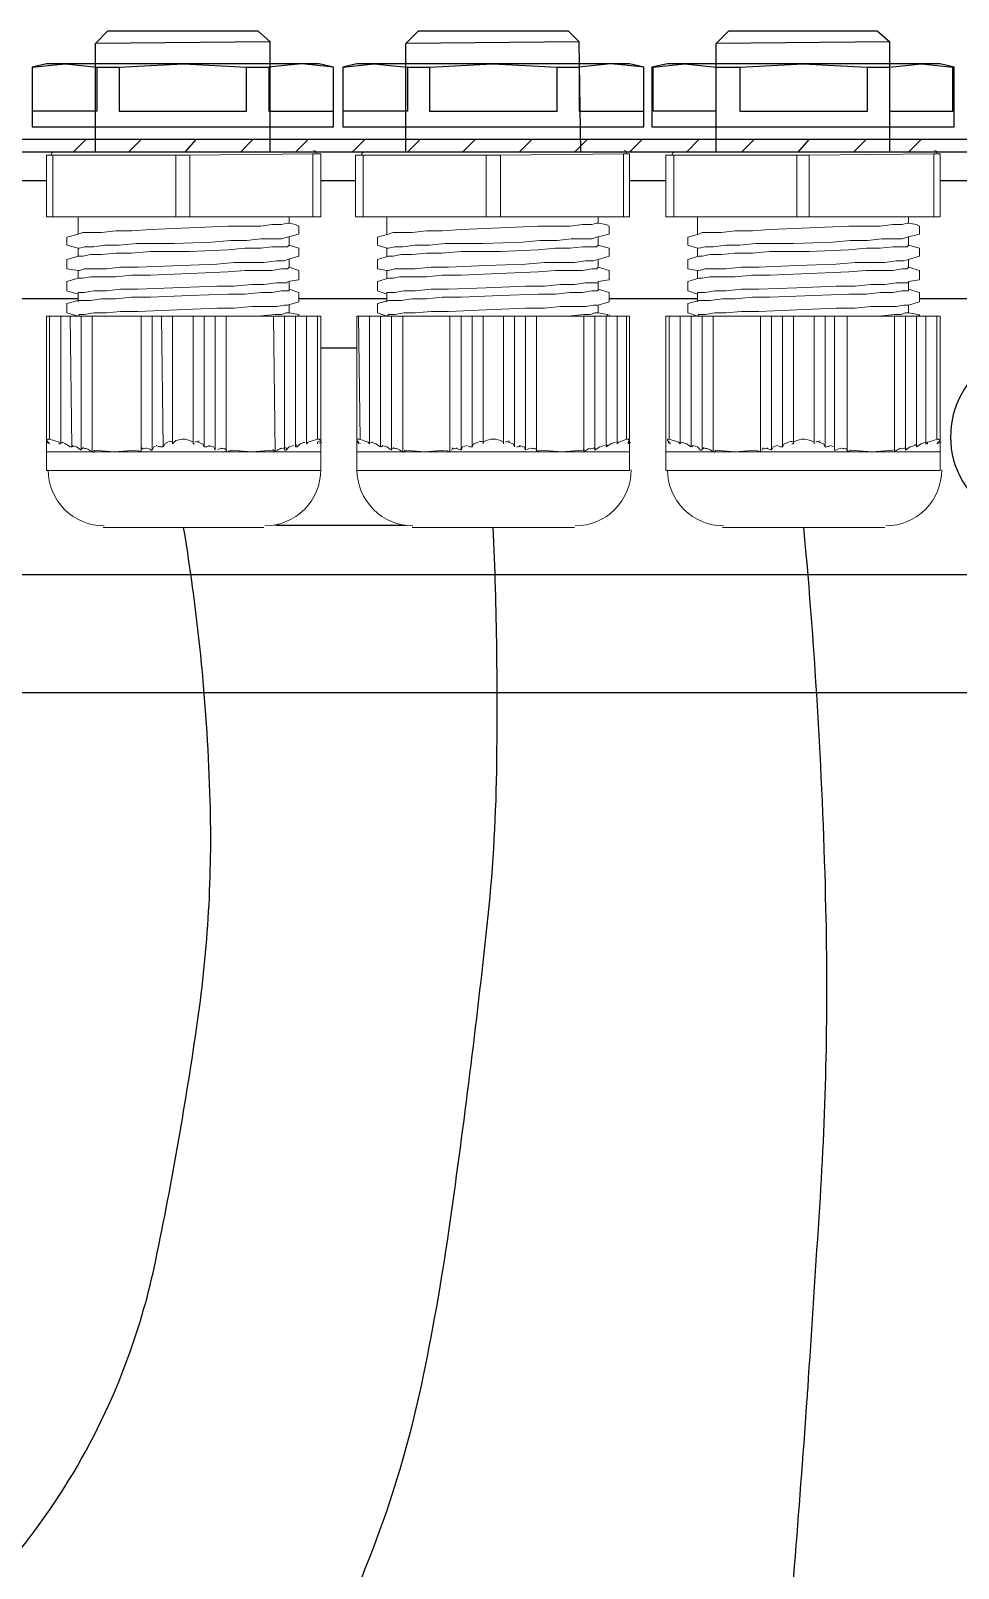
# Model space of a CAD drawing. Header units: feet. Extents: x -4 to 2246, y -9 to 1440.
# Drawn here: x 2197.099 to 2197.484, y 1385.466 to 1386.104 of the extents above; entities that cross this region are included whole.
import ezdxf

# ---------------------------------------------------------------- set-up
doc = ezdxf.new("R2010")
doc.units = ezdxf.units.FT
doc.header["$MEASUREMENT"] = 0
for name, color, linetype in [('E-CABL-24V', 1, '24V'), ('E-EQPM-CAB', 5, 'Continuous'), ('E-EQPM-HRDW', 230, 'Continuous')]:
    doc.layers.add(name, color=color, linetype=linetype)
doc.styles.get("Standard").update_dxf_attribs({"font": 'arial.ttf'})
doc.linetypes.add('24V', pattern='A,1,-0.2,["24V",Standard,S=0.1,R=0,X=-0.125,Y=-0.05],-0.2', length=1.4)

msp = doc.modelspace()

# ---------------------------------------------------------------- linework, layer by layer
at = {"layer": 'E-CABL-24V'}
for points in [[(2195.950581, 1383.985669, -0.0084246), (2195.9529, 1384.155801, -0.012905), (2195.959149, 1384.266712, -0.005131), (2195.977833, 1384.468428, -0.0087941), (2195.992007, 1384.585779, -0.08042), (2196.05863, 1384.802462, -0.0910207), (2196.178511, 1384.963366, -0.0379907), (2196.318776, 1385.075174, -0.0449793), (2196.451288, 1385.1488, -0.0056803), (2196.618129, 1385.220499, 0.0060256), (2196.775365, 1385.288199, 0.0039967), (2196.889612, 1385.340128, 0.0048834), (2196.982347, 1385.384283, 0.09224), (2197.080163, 1385.456823, 0.0997592), (2197.13909, 1385.552962, 0.0367392), (2197.150632, 1385.593473, 0.0153408), (2197.168021, 1385.692727, 0.042794), (2197.173264, 1385.784234, 0.0343129), (2197.162211, 1385.897934)], [(2196.277934, 1383.985669, -0.0084246), (2196.280253, 1384.155801, -0.012905), (2196.286503, 1384.266712, -0.005131), (2196.305186, 1384.468428, -0.0087941), (2196.319361, 1384.585779, -0.08042), (2196.390953, 1384.818627, -0.1065191), (2196.505865, 1384.963366, -0.0226279), (2196.636298, 1385.060944, -0.0220351), (2196.778641, 1385.1488, -0.0052918), (2196.907097, 1385.218697, 0.0062301), (2197.016095, 1385.278272, 0.0132304), (2197.128455, 1385.345491, 0.0257912), (2197.183257, 1385.38438, 0.1125238), (2197.224366, 1385.435428, 0.0628255), (2197.261899, 1385.54559, 0.015594), (2197.272976, 1385.609463, 0.0081429), (2197.288356, 1385.732628, 0.0231533), (2197.292299, 1385.796509, 0.0146044), (2197.290893, 1385.897934)], [(2197.221933, 1383.985669, 0.0019135), (2197.228427, 1384.174894, 0.0039449), (2197.230502, 1384.266712, 0.0010603), (2197.233551, 1384.509102, -0.0025121), (2197.235135, 1384.611411, -0.0145143), (2197.243518, 1384.780516, -0.0362217), (2197.253733, 1384.847663, -0.0150315), (2197.268576, 1384.904967, -0.0077188), (2197.30252, 1385.015111, -0.0029732), (2197.326028, 1385.085973, 0.0029662), (2197.349537, 1385.156835, 0.0099684), (2197.393864, 1385.302999, 0.030388), (2197.404502, 1385.352002, 0.0154189), (2197.410213, 1385.398512, 0.0052952), (2197.421216, 1385.534486, 0.0011456), (2197.421903, 1385.544601, 0.0001634), (2197.426537, 1385.615513, 0.0221046), (2197.429108, 1385.739614, 0.0172981), (2197.419903, 1385.897934)]]:
    msp.add_lwpolyline(points, format="xyb", dxfattribs=at)
at = {"layer": 'E-EQPM-CAB', "lineweight": 25}
for points in [[(2197.198229, 1386.099635), (2197.125538, 1386.09898), (2197.130777, 1386.104219), (2197.19299, 1386.104219)], [(2197.326584, 1386.099635), (2197.254548, 1386.09898), (2197.259787, 1386.104219), (2197.322, 1386.104219)], [(2197.455593, 1386.099635), (2197.383558, 1386.09898), (2197.388797, 1386.104219), (2197.450355, 1386.104219)]]:
    msp.add_lwpolyline(points, close=True, dxfattribs=at)
for points in [[(2197.125538, 1386.053794), (2197.125538, 1386.09898)], [(2197.198229, 1386.053794), (2197.198229, 1386.099635)], [(2197.254548, 1386.053794), (2197.254548, 1386.09898)], [(2197.327239, 1386.053794), (2197.326584, 1386.099635)], [(2197.383558, 1386.053794), (2197.383558, 1386.09898)], [(2197.455593, 1386.053794), (2197.455593, 1386.099635)], [(2197.21853, 1386.090467), (2197.105237, 1386.090467), (2197.099343, 1386.089157), (2197.099343, 1386.064272), (2197.224424, 1386.064272), (2197.224424, 1386.089157), (2197.21853, 1386.090467)], [(2197.099343, 1386.089157), (2197.105892, 1386.089812), (2197.113095, 1386.090467), (2197.126193, 1386.089157), (2197.135361, 1386.089157), (2197.135361, 1386.070821), (2197.188406, 1386.070821), (2197.188406, 1386.089157), (2197.197574, 1386.089157), (2197.197574, 1386.070821), (2197.224424, 1386.070821)], [(2197.126193, 1386.089157), (2197.126193, 1386.070821), (2197.099343, 1386.070821)], [(2197.135361, 1386.089157), (2197.148458, 1386.089812), (2197.162211, 1386.090467), (2197.188406, 1386.089157)], [(2197.224424, 1386.089157), (2197.211326, 1386.090467), (2197.204123, 1386.089812), (2197.197574, 1386.089157)], [(2197.34754, 1386.090467), (2197.234247, 1386.090467), (2197.228353, 1386.089157), (2197.228353, 1386.064272), (2197.353433, 1386.064272), (2197.353433, 1386.089157), (2197.34754, 1386.090467)], [(2197.228353, 1386.089157), (2197.24145, 1386.090467), (2197.247999, 1386.089812), (2197.255203, 1386.089157), (2197.264371, 1386.089157), (2197.264371, 1386.070821), (2197.317415, 1386.070821), (2197.317415, 1386.089157), (2197.326584, 1386.089157), (2197.326584, 1386.070821), (2197.353433, 1386.070821)], [(2197.255203, 1386.089157), (2197.255203, 1386.070821), (2197.228353, 1386.070821)], [(2197.264371, 1386.089157), (2197.290566, 1386.090467), (2197.304318, 1386.089812), (2197.317415, 1386.089157)], [(2197.353433, 1386.089157), (2197.346885, 1386.089812), (2197.339681, 1386.090467), (2197.326584, 1386.089157)], [(2197.383558, 1386.070821), (2197.357363, 1386.070821), (2197.357363, 1386.089157), (2197.356708, 1386.089157), (2197.356708, 1386.064272), (2197.482443, 1386.064272), (2197.482443, 1386.089157), (2197.476549, 1386.090467), (2197.363257, 1386.090467), (2197.356708, 1386.089157)], [(2197.357363, 1386.089157), (2197.37046, 1386.090467), (2197.383558, 1386.089157), (2197.393381, 1386.089157), (2197.393381, 1386.070821), (2197.446425, 1386.070821), (2197.446425, 1386.089157), (2197.455593, 1386.089157)], [(2197.393381, 1386.089157), (2197.419576, 1386.090467), (2197.432673, 1386.089812), (2197.446425, 1386.089157)], [(2197.455593, 1386.089157), (2197.468691, 1386.090467), (2197.481788, 1386.089157)], [(2197.455593, 1386.070821), (2197.481788, 1386.070821), (2197.481788, 1386.089157), (2197.482443, 1386.089157)], [(2198.823622, 1386.059033), (2196.274204, 1386.059033)], [(2198.823622, 1386.053794), (2196.274204, 1386.053794)], [(2197.11637, 1386.053794), (2197.121609, 1386.059033)], [(2197.13929, 1386.053794), (2197.144529, 1386.059033)], [(2197.162866, 1386.053794), (2197.16745, 1386.059033)], [(2197.185786, 1386.053794), (2197.191025, 1386.059033)], [(2197.208707, 1386.053794), (2197.213946, 1386.059033)], [(2197.232282, 1386.053794), (2197.237521, 1386.059033)], [(2197.255203, 1386.053794), (2197.260442, 1386.059033)], [(2197.278123, 1386.053794), (2197.283362, 1386.059033)], [(2197.301699, 1386.053794), (2197.306938, 1386.059033)], [(2197.324619, 1386.053794), (2197.329858, 1386.059033)], [(2197.34754, 1386.053794), (2197.352779, 1386.059033)], [(2197.371115, 1386.053794), (2197.376354, 1386.059033)], [(2197.394036, 1386.053794), (2197.399274, 1386.059033)], [(2197.417611, 1386.053794), (2197.422195, 1386.059033)], [(2197.440531, 1386.053794), (2197.44577, 1386.059033)], [(2197.463452, 1386.053794), (2197.468691, 1386.059033)]]:
    msp.add_lwpolyline(points, dxfattribs=at)
at = {"layer": 'E-EQPM-CAB', "lineweight": 0}
for points in [[(2197.21591, 1386.053794), (2197.107856, 1386.053794)], [(2197.34492, 1386.053794), (2197.236866, 1386.053794)], [(2197.47393, 1386.053794), (2197.365876, 1386.053794)], [(2197.16483, 1386.052484), (2197.105237, 1386.052484), (2197.105237, 1386.026944), (2197.219185, 1386.026944)], [(2197.107856, 1386.052484), (2197.107856, 1386.026944)], [(2197.158936, 1386.026944), (2197.158936, 1386.052484)], [(2197.16483, 1386.052484), (2197.21591, 1386.053139), (2197.21591, 1386.026944)], [(2197.16483, 1386.052484), (2197.16483, 1386.026944)], [(2197.21591, 1386.053139), (2197.219185, 1386.053139), (2197.219185, 1386.026944)], [(2197.29384, 1386.052484), (2197.233592, 1386.052484), (2197.233592, 1386.026944), (2197.34754, 1386.026944)], [(2197.236866, 1386.052484), (2197.236866, 1386.026944)], [(2197.287946, 1386.026944), (2197.287946, 1386.052484)], [(2197.29384, 1386.052484), (2197.34492, 1386.053139), (2197.34492, 1386.026944)], [(2197.29384, 1386.052484), (2197.29384, 1386.026944)], [(2197.34492, 1386.053139), (2197.34754, 1386.053139), (2197.34754, 1386.026944)], [(2197.422195, 1386.052484), (2197.362602, 1386.052484), (2197.362602, 1386.026944), (2197.476549, 1386.026944)], [(2197.365876, 1386.052484), (2197.365876, 1386.026944)], [(2197.416956, 1386.026944), (2197.416956, 1386.052484)], [(2197.422195, 1386.052484), (2197.47393, 1386.053139), (2197.47393, 1386.026944)], [(2197.422195, 1386.052484), (2197.422195, 1386.026944)], [(2197.47393, 1386.053139), (2197.476549, 1386.053139), (2197.476549, 1386.026944)], [(2197.118334, 1386.026944), (2197.118334, 1386.019741), (2197.11375, 1386.018431), (2197.11375, 1386.015157), (2197.118334, 1386.013847), (2197.118334, 1386.010572), (2197.120299, 1386.010572), (2197.123573, 1386.011227), (2197.128157, 1386.011227), (2197.134051, 1386.011882), (2197.1406, 1386.011882), (2197.148458, 1386.012537), (2197.16483, 1386.012537), (2197.180547, 1386.013192), (2197.187751, 1386.013847), (2197.194299, 1386.013847), (2197.198884, 1386.014502), (2197.205432, 1386.014502), (2197.206087, 1386.015157)], [(2197.118334, 1386.019741), (2197.120299, 1386.020395), (2197.128157, 1386.020395), (2197.134051, 1386.02105), (2197.1406, 1386.02105), (2197.148458, 1386.021705), (2197.16483, 1386.02236), (2197.180547, 1386.023015), (2197.194299, 1386.023015), (2197.198884, 1386.02367), (2197.202813, 1386.02367), (2197.205432, 1386.024325), (2197.206087, 1386.024325), (2197.206087, 1386.026944)], [(2197.118334, 1386.013847), (2197.118989, 1386.013847), (2197.120954, 1386.014502), (2197.124883, 1386.014502), (2197.129467, 1386.015157), (2197.135361, 1386.015157), (2197.142565, 1386.015811), (2197.158282, 1386.015811), (2197.173998, 1386.016466), (2197.181857, 1386.017121), (2197.188406, 1386.017121), (2197.194299, 1386.017776), (2197.202813, 1386.017776), (2197.205432, 1386.018431), (2197.210016, 1386.019741), (2197.210016, 1386.023015), (2197.208707, 1386.02367), (2197.206087, 1386.024325)], [(2197.334442, 1386.026944), (2197.334442, 1386.024325), (2197.333787, 1386.024325), (2197.331823, 1386.02367), (2197.327893, 1386.02367), (2197.322654, 1386.023015), (2197.309557, 1386.023015), (2197.29384, 1386.02236), (2197.277468, 1386.021705), (2197.26961, 1386.02105), (2197.263061, 1386.02105), (2197.257167, 1386.020395), (2197.249309, 1386.020395), (2197.247344, 1386.019741), (2197.24276, 1386.018431), (2197.24276, 1386.015157), (2197.246689, 1386.013847), (2197.246689, 1386.010572)], [(2197.246689, 1386.026944), (2197.246689, 1386.019741)], [(2197.246689, 1386.013847), (2197.247344, 1386.013847), (2197.249964, 1386.014502), (2197.253238, 1386.014502), (2197.258477, 1386.015157), (2197.264371, 1386.015157), (2197.27092, 1386.015811), (2197.286636, 1386.015811), (2197.303008, 1386.016466), (2197.310212, 1386.017121), (2197.317415, 1386.017121), (2197.323309, 1386.017776), (2197.331823, 1386.017776), (2197.333787, 1386.018431), (2197.339026, 1386.019741), (2197.339026, 1386.023015), (2197.337716, 1386.02367), (2197.334442, 1386.024325)], [(2197.463452, 1386.026944), (2197.463452, 1386.024325), (2197.462797, 1386.024325), (2197.460832, 1386.02367), (2197.456903, 1386.02367), (2197.451664, 1386.023015), (2197.438567, 1386.023015), (2197.405823, 1386.021705), (2197.39862, 1386.02105), (2197.391416, 1386.02105), (2197.385522, 1386.020395), (2197.377664, 1386.020395), (2197.376354, 1386.019741), (2197.37177, 1386.018431), (2197.37177, 1386.015157), (2197.375699, 1386.013847), (2197.375699, 1386.010572)], [(2197.375699, 1386.026944), (2197.375699, 1386.019741)], [(2197.375699, 1386.013847), (2197.376354, 1386.013847), (2197.378973, 1386.014502), (2197.382248, 1386.014502), (2197.387487, 1386.015157), (2197.393381, 1386.015157), (2197.399929, 1386.015811), (2197.415646, 1386.015811), (2197.432018, 1386.016466), (2197.439222, 1386.017121), (2197.446425, 1386.017121), (2197.452319, 1386.017776), (2197.460832, 1386.017776), (2197.462797, 1386.018431), (2197.468036, 1386.019741), (2197.468036, 1386.023015), (2197.466726, 1386.02367), (2197.463452, 1386.024325)], [(2197.118334, 1386.004679), (2197.118989, 1386.004679), (2197.120954, 1386.005333), (2197.130122, 1386.005333), (2197.136016, 1386.005988), (2197.143219, 1386.005988), (2197.175963, 1386.007298), (2197.183167, 1386.007953), (2197.195609, 1386.007953), (2197.200848, 1386.008608), (2197.204123, 1386.008608), (2197.205432, 1386.009263), (2197.210016, 1386.010572), (2197.210016, 1386.013847), (2197.206087, 1386.015157), (2197.206087, 1386.018431)], [(2197.334442, 1386.015157), (2197.333787, 1386.014502), (2197.327893, 1386.014502), (2197.322654, 1386.013847), (2197.316761, 1386.013847), (2197.309557, 1386.013192), (2197.29384, 1386.012537), (2197.277468, 1386.012537), (2197.26961, 1386.011882), (2197.263061, 1386.011882), (2197.257167, 1386.011227), (2197.252583, 1386.011227), (2197.249309, 1386.010572), (2197.247344, 1386.010572), (2197.24276, 1386.009263), (2197.24276, 1386.005333), (2197.246689, 1386.004679), (2197.246689, 1386.001404)], [(2197.334442, 1386.009263), (2197.339026, 1386.010572), (2197.339026, 1386.013847), (2197.334442, 1386.015157), (2197.334442, 1386.018431)], [(2197.463452, 1386.015157), (2197.462797, 1386.014502), (2197.456903, 1386.014502), (2197.451664, 1386.013847), (2197.44577, 1386.013847), (2197.438567, 1386.013192), (2197.422195, 1386.012537), (2197.405823, 1386.012537), (2197.39862, 1386.011882), (2197.391416, 1386.011882), (2197.385522, 1386.011227), (2197.380938, 1386.011227), (2197.377664, 1386.010572), (2197.376354, 1386.010572), (2197.37177, 1386.009263), (2197.37177, 1386.005333), (2197.375699, 1386.004679), (2197.375699, 1386.001404)], [(2197.463452, 1386.009263), (2197.468036, 1386.010572), (2197.468036, 1386.013847), (2197.463452, 1386.015157), (2197.463452, 1386.018431)], [(2197.118334, 1386.010572), (2197.11375, 1386.009263), (2197.11375, 1386.005333), (2197.118334, 1386.004679), (2197.118334, 1386.001404), (2197.120299, 1386.001404), (2197.123573, 1386.002059), (2197.134051, 1386.002059), (2197.1406, 1386.002714), (2197.148458, 1386.002714), (2197.16483, 1386.003369), (2197.180547, 1386.004024), (2197.187751, 1386.004679), (2197.198884, 1386.004679), (2197.202813, 1386.005333), (2197.205432, 1386.005333), (2197.206087, 1386.005988)], [(2197.205432, 1386.000094), (2197.210016, 1386.000749), (2197.210016, 1386.004679), (2197.206087, 1386.005988), (2197.206087, 1386.009263)], [(2197.334442, 1385.990271), (2197.332478, 1385.990271), (2197.329203, 1385.989616), (2197.318725, 1385.989616), (2197.312176, 1385.988962), (2197.304318, 1385.988962), (2197.287946, 1385.988307), (2197.272229, 1385.987652), (2197.265026, 1385.987652), (2197.258477, 1385.986997), (2197.253893, 1385.986997), (2197.249964, 1385.986342), (2197.247344, 1385.986342), (2197.246689, 1385.985687), (2197.24276, 1385.986997), (2197.24276, 1385.990926), (2197.247344, 1385.992236), (2197.252583, 1385.992236), (2197.257167, 1385.992891), (2197.263061, 1385.992891), (2197.26961, 1385.993546), (2197.277468, 1385.993546), (2197.29384, 1385.994201), (2197.309557, 1385.994855), (2197.316761, 1385.994855), (2197.322654, 1385.99551), (2197.327893, 1385.99551), (2197.331823, 1385.996165), (2197.334442, 1385.996165), (2197.334442, 1386.000094), (2197.339026, 1386.000749), (2197.339026, 1386.004679), (2197.334442, 1386.005988), (2197.334442, 1386.009263), (2197.332478, 1386.008608), (2197.329203, 1386.008608), (2197.324619, 1386.007953), (2197.312176, 1386.007953), (2197.304318, 1386.007298), (2197.287946, 1386.006643), (2197.272229, 1386.005988), (2197.265026, 1386.005988), (2197.258477, 1386.005333), (2197.249964, 1386.005333), (2197.247344, 1386.004679), (2197.246689, 1386.004679)], [(2197.463452, 1385.990271), (2197.461487, 1385.990271), (2197.458213, 1385.989616), (2197.447735, 1385.989616), (2197.441186, 1385.988962), (2197.433328, 1385.988962), (2197.416956, 1385.988307), (2197.401239, 1385.987652), (2197.394036, 1385.987652), (2197.387487, 1385.986997), (2197.382903, 1385.986997), (2197.378973, 1385.986342), (2197.376354, 1385.986342), (2197.375699, 1385.985687), (2197.37177, 1385.986997), (2197.37177, 1385.990926), (2197.376354, 1385.992236), (2197.380938, 1385.992236), (2197.386177, 1385.992891), (2197.391416, 1385.992891), (2197.39862, 1385.993546), (2197.405823, 1385.993546), (2197.438567, 1385.994855), (2197.44577, 1385.994855), (2197.451664, 1385.99551), (2197.456903, 1385.99551), (2197.460832, 1385.996165), (2197.463452, 1385.996165), (2197.463452, 1386.000094), (2197.468036, 1386.000749), (2197.468036, 1386.004679), (2197.463452, 1386.005988), (2197.463452, 1386.009263), (2197.461487, 1386.008608), (2197.458213, 1386.008608), (2197.453629, 1386.007953), (2197.441186, 1386.007953), (2197.433328, 1386.007298), (2197.416956, 1386.006643), (2197.401239, 1386.005988), (2197.394036, 1386.005988), (2197.387487, 1386.005333), (2197.378973, 1386.005333), (2197.376354, 1386.004679), (2197.375699, 1386.004679)], [(2197.334442, 1386.005988), (2197.333787, 1386.005333), (2197.331823, 1386.005333), (2197.327893, 1386.004679), (2197.316761, 1386.004679), (2197.309557, 1386.004024), (2197.293185, 1386.003369), (2197.277468, 1386.002714), (2197.26961, 1386.002714), (2197.263061, 1386.002059), (2197.251928, 1386.002059), (2197.249309, 1386.001404), (2197.247344, 1386.001404), (2197.24276, 1386.000094), (2197.24276, 1385.996165), (2197.246689, 1385.994855)], [(2197.463452, 1386.005988), (2197.462797, 1386.005333), (2197.460832, 1386.005333), (2197.456903, 1386.004679), (2197.44577, 1386.004679), (2197.438567, 1386.004024), (2197.405823, 1386.002714), (2197.39862, 1386.002714), (2197.391416, 1386.002059), (2197.380938, 1386.002059), (2197.377664, 1386.001404), (2197.376354, 1386.001404), (2197.37177, 1386.000094), (2197.37177, 1385.996165), (2197.375699, 1385.994855)], [(2197.118334, 1386.001404), (2197.11375, 1386.000094), (2197.11375, 1385.996165), (2197.118334, 1385.994855)], [(2197.206087, 1385.99682), (2197.210016, 1385.99551), (2197.210016, 1385.991581), (2197.205432, 1385.990271), (2197.204123, 1385.990271), (2197.200848, 1385.989616), (2197.19037, 1385.989616), (2197.183167, 1385.988962), (2197.175963, 1385.988962), (2197.143219, 1385.987652), (2197.136016, 1385.987652), (2197.130122, 1385.986997), (2197.124883, 1385.986997), (2197.120954, 1385.986342), (2197.118989, 1385.986342), (2197.118334, 1385.985687), (2197.11375, 1385.986997), (2197.11375, 1385.990926), (2197.118334, 1385.992236), (2197.123573, 1385.992236), (2197.128157, 1385.992891), (2197.134051, 1385.992891), (2197.1406, 1385.993546), (2197.148458, 1385.993546), (2197.16483, 1385.994201), (2197.180547, 1385.994855), (2197.187751, 1385.994855), (2197.194299, 1385.99551), (2197.198884, 1385.99551), (2197.202813, 1385.996165), (2197.206087, 1385.996165), (2197.206087, 1386.000094)], [(2197.205432, 1385.99944), (2197.200848, 1385.99944), (2197.195609, 1385.998785), (2197.19037, 1385.998785), (2197.183167, 1385.99813), (2197.175963, 1385.99813), (2197.143219, 1385.99682), (2197.136016, 1385.99682), (2197.130122, 1385.996165), (2197.124883, 1385.996165), (2197.120954, 1385.99551), (2197.118334, 1385.99551), (2197.118334, 1385.991581)], [(2197.334442, 1385.99944), (2197.329203, 1385.99944), (2197.324619, 1385.998785), (2197.318725, 1385.998785), (2197.312176, 1385.99813), (2197.304318, 1385.99813), (2197.287946, 1385.997475), (2197.272229, 1385.99682), (2197.265026, 1385.99682), (2197.258477, 1385.996165), (2197.253893, 1385.996165), (2197.249964, 1385.99551), (2197.246689, 1385.99551), (2197.246689, 1385.991581)], [(2197.338371, 1385.985687), (2197.338371, 1385.986342), (2197.334442, 1385.986997), (2197.334442, 1385.990271), (2197.339026, 1385.991581), (2197.339026, 1385.99551), (2197.334442, 1385.99682)], [(2197.463452, 1385.99944), (2197.458213, 1385.99944), (2197.453629, 1385.998785), (2197.447735, 1385.998785), (2197.441186, 1385.99813), (2197.433328, 1385.99813), (2197.416956, 1385.997475), (2197.401239, 1385.99682), (2197.394036, 1385.99682), (2197.387487, 1385.996165), (2197.382903, 1385.996165), (2197.378973, 1385.99551), (2197.375699, 1385.99551), (2197.375699, 1385.991581)], [(2197.467381, 1385.985687), (2197.467381, 1385.986342), (2197.463452, 1385.986997), (2197.463452, 1385.990271), (2197.468036, 1385.991581), (2197.468036, 1385.99551), (2197.463452, 1385.99682)], [(2197.210016, 1385.985687), (2197.210016, 1385.986342), (2197.206087, 1385.986997), (2197.206087, 1385.990271)], [(2197.105237, 1385.985687), (2197.105237, 1385.92151), (2197.219185, 1385.92151)], [(2197.105237, 1385.985687), (2197.219185, 1385.985687)], [(2197.106547, 1385.934607), (2197.106547, 1385.985687)], [(2197.111786, 1385.933297), (2197.113095, 1385.932643), (2197.11506, 1385.931333), (2197.115715, 1385.931333), (2197.11506, 1385.985687)], [(2197.115715, 1385.931988), (2197.117679, 1385.931333), (2197.119644, 1385.930023), (2197.119644, 1385.985687)], [(2197.144529, 1385.929368), (2197.144529, 1385.985687)], [(2197.153043, 1385.985687), (2197.153697, 1385.931333)], [(2197.157627, 1385.985687), (2197.157627, 1385.932643), (2197.158936, 1385.933952), (2197.161556, 1385.934607), (2197.162866, 1385.934607), (2197.16483, 1385.933952), (2197.16614, 1385.933297)], [(2197.16614, 1385.932643), (2197.16614, 1385.985687)], [(2197.170724, 1385.985687), (2197.170724, 1385.931333)], [(2197.172689, 1385.931988), (2197.174653, 1385.931333), (2197.175308, 1385.930023), (2197.175308, 1385.985687)], [(2197.179892, 1385.985687), (2197.179892, 1385.929368)], [(2197.19299, 1385.985687), (2197.200193, 1385.986342), (2197.202813, 1385.986342), (2197.204777, 1385.986997), (2197.206087, 1385.986997)], [(2197.199538, 1385.985687), (2197.200193, 1385.929368)], [(2197.204123, 1385.985687), (2197.204123, 1385.930023), (2197.204777, 1385.930023), (2197.206087, 1385.931333), (2197.208052, 1385.931988)], [(2197.208707, 1385.985687), (2197.208707, 1385.931333), (2197.209362, 1385.931333), (2197.210671, 1385.932643), (2197.212636, 1385.933297)], [(2197.213291, 1385.985687), (2197.213291, 1385.932643), (2197.213946, 1385.933297), (2197.217875, 1385.934607)], [(2197.217875, 1385.932643), (2197.217875, 1385.933297), (2197.219185, 1385.933952), (2197.21853, 1385.934607), (2197.217875, 1385.934607), (2197.217875, 1385.985687)], [(2197.219185, 1385.92151), (2197.219185, 1385.985687)], [(2197.234247, 1385.985687), (2197.234247, 1385.92151), (2197.34754, 1385.92151)], [(2197.234247, 1385.985687), (2197.34754, 1385.985687)], [(2197.239486, 1385.985687), (2197.239486, 1385.932643), (2197.238831, 1385.933297), (2197.236866, 1385.933952), (2197.235556, 1385.934607), (2197.234247, 1385.934607)], [(2197.235556, 1385.934607), (2197.234902, 1385.985687)], [(2197.240141, 1385.933297), (2197.242105, 1385.932643), (2197.24407, 1385.931333), (2197.24407, 1385.985687)], [(2197.244725, 1385.931988), (2197.246689, 1385.931333), (2197.248654, 1385.930023), (2197.248654, 1385.985687)], [(2197.277468, 1385.985687), (2197.277468, 1385.930023), (2197.278123, 1385.931333), (2197.280088, 1385.931988)], [(2197.282052, 1385.985687), (2197.282052, 1385.931333), (2197.282707, 1385.932643), (2197.284672, 1385.933297)], [(2197.286636, 1385.985687), (2197.286636, 1385.932643)], [(2197.29515, 1385.932643), (2197.29515, 1385.985687)], [(2197.297114, 1385.933297), (2197.299079, 1385.932643), (2197.299734, 1385.931333), (2197.299734, 1385.985687)], [(2197.301699, 1385.931988), (2197.303663, 1385.931333), (2197.304318, 1385.930023), (2197.304318, 1385.985687)], [(2197.322, 1385.985687), (2197.328548, 1385.986342), (2197.331168, 1385.986342), (2197.333132, 1385.986997), (2197.334442, 1385.986997)], [(2197.328548, 1385.985687), (2197.328548, 1385.929368)], [(2197.333132, 1385.985687), (2197.333132, 1385.930023), (2197.335097, 1385.931333), (2197.337062, 1385.931988)], [(2197.337716, 1385.985687), (2197.337716, 1385.931333), (2197.339681, 1385.932643), (2197.341646, 1385.933297)], [(2197.339026, 1385.985687), (2197.339026, 1385.986342)], [(2197.342301, 1385.985687), (2197.342301, 1385.932643), (2197.342955, 1385.933297), (2197.34492, 1385.933952), (2197.34623, 1385.934607)], [(2197.34754, 1385.92151), (2197.34754, 1385.985687)], [(2197.362602, 1385.985687), (2197.362602, 1385.92151), (2197.476549, 1385.92151)], [(2197.362602, 1385.985687), (2197.476549, 1385.985687)], [(2197.368495, 1385.985687), (2197.368495, 1385.932643), (2197.367841, 1385.933297), (2197.363911, 1385.934607), (2197.363257, 1385.934607), (2197.363257, 1385.933952), (2197.363911, 1385.933297), (2197.363911, 1385.932643)], [(2197.363911, 1385.934607), (2197.363911, 1385.985687)], [(2197.36915, 1385.933297), (2197.371115, 1385.932643), (2197.37308, 1385.931333), (2197.37308, 1385.985687)], [(2197.373734, 1385.931988), (2197.375699, 1385.931333), (2197.377009, 1385.930023), (2197.377664, 1385.930023), (2197.377664, 1385.985687)], [(2197.382248, 1385.929368), (2197.382248, 1385.985687)], [(2197.406478, 1385.985687), (2197.406478, 1385.930023), (2197.407133, 1385.931333), (2197.409098, 1385.931988)], [(2197.411062, 1385.985687), (2197.411062, 1385.931333), (2197.411717, 1385.932643), (2197.413682, 1385.933297)], [(2197.415646, 1385.985687), (2197.415646, 1385.932643)], [(2197.42416, 1385.932643), (2197.42416, 1385.985687)], [(2197.426124, 1385.933297), (2197.428089, 1385.932643), (2197.428744, 1385.931333), (2197.428744, 1385.985687)], [(2197.432673, 1385.930023), (2197.432673, 1385.985687)], [(2197.437912, 1385.929368), (2197.437912, 1385.985687)], [(2197.451009, 1385.985687), (2197.457558, 1385.986342), (2197.460178, 1385.986342), (2197.462142, 1385.986997), (2197.463452, 1385.986997)], [(2197.457558, 1385.985687), (2197.457558, 1385.929368)], [(2197.462142, 1385.985687), (2197.462142, 1385.930023), (2197.464107, 1385.931333), (2197.466071, 1385.931988)], [(2197.466726, 1385.985687), (2197.466726, 1385.931333), (2197.468691, 1385.932643), (2197.470656, 1385.933297)], [(2197.468036, 1385.985687), (2197.468036, 1385.986342)], [(2197.47524, 1385.932643), (2197.476549, 1385.933952), (2197.475895, 1385.934607), (2197.47524, 1385.934607), (2197.47393, 1385.933952), (2197.47131, 1385.933297), (2197.47131, 1385.932643), (2197.470656, 1385.932643), (2197.470656, 1385.985687)], [(2197.47524, 1385.985687), (2197.47524, 1385.934607)], [(2197.476549, 1385.92151), (2197.476549, 1385.985687)], [(2197.16614, 1385.932643), (2197.166795, 1385.932643)], [(2197.234247, 1385.933952), (2197.234902, 1385.933297), (2197.234902, 1385.932643)], [(2197.286636, 1385.933297), (2197.287946, 1385.933952), (2197.289911, 1385.934607), (2197.291875, 1385.934607), (2197.29384, 1385.933952), (2197.29515, 1385.933297)], [(2197.414991, 1385.932643), (2197.415646, 1385.932643)], [(2197.415646, 1385.933297), (2197.416956, 1385.933952), (2197.418921, 1385.934607), (2197.42023, 1385.934607), (2197.42285, 1385.933952), (2197.42416, 1385.933297)], [(2197.219185, 1385.929368), (2197.105237, 1385.929368)], [(2197.124883, 1385.930023), (2197.133396, 1385.929368), (2197.142565, 1385.930023)], [(2197.148458, 1385.930023), (2197.149113, 1385.930023), (2197.149768, 1385.931333), (2197.151078, 1385.931988)], [(2197.181857, 1385.930023), (2197.19037, 1385.929368), (2197.199538, 1385.930023)], [(2197.34754, 1385.929368), (2197.234247, 1385.929368)], [(2197.253893, 1385.930023), (2197.262406, 1385.929368), (2197.27092, 1385.930023)], [(2197.476549, 1385.929368), (2197.362602, 1385.929368)], [(2197.382903, 1385.930023), (2197.391416, 1385.929368), (2197.399929, 1385.930023)], [(2197.430708, 1385.931988), (2197.432673, 1385.931333)], [(2197.432673, 1385.930023), (2197.433328, 1385.930023)], [(2197.439222, 1385.930023), (2197.44839, 1385.929368), (2197.456903, 1385.930023)], [(2197.128812, 1385.897934), (2197.195609, 1385.897934)], [(2197.257167, 1385.897934), (2197.324619, 1385.897934)], [(2197.386177, 1385.897934), (2197.453629, 1385.897934)]]:
    msp.add_lwpolyline(points, dxfattribs=at)
for points in [[(2197.111131, 1385.985687), (2197.111131, 1385.932643), (2197.110476, 1385.932643), (2197.110476, 1385.933297), (2197.106547, 1385.934607), (2197.105892, 1385.934607), (2197.105237, 1385.933952), (2197.105892, 1385.933297), (2197.106547, 1385.932643, -0.0067859), (2197.105484, 1385.933144)], [(2197.120678, 1385.930847, 0.0065189), (2197.122395, 1385.930467, 0.0015576), (2197.124228, 1385.929368), (2197.124228, 1385.985687)], [(2197.147243, 1385.930735, 0.0041952), (2197.149113, 1385.930023), (2197.149113, 1385.985687)], [(2197.249688, 1385.930847, 0.0065189), (2197.251405, 1385.930467, 0.0015576), (2197.253238, 1385.929368), (2197.253238, 1385.985687)], [(2197.271296, 1385.9299, 0.0037895), (2197.272884, 1385.929368), (2197.272884, 1385.985687)], [(2197.327893, 1385.930023), (2197.31938, 1385.929368), (2197.310713, 1385.92998, -0.0037895), (2197.308902, 1385.929368), (2197.308902, 1385.985687)], [(2197.348029, 1385.933168, -0.0067859), (2197.346885, 1385.932643), (2197.346885, 1385.933297), (2197.34754, 1385.933952), (2197.346885, 1385.934607), (2197.34623, 1385.934607), (2197.34623, 1385.985687)], [(2197.400306, 1385.9299, 0.0037895), (2197.401894, 1385.929368), (2197.401894, 1385.985687)], [(2197.151376, 1385.931645, 0.0044585), (2197.153043, 1385.931333), (2197.153697, 1385.931333), (2197.154352, 1385.932643), (2197.155662, 1385.933297)], [(2197.168105, 1385.933297), (2197.170069, 1385.932643), (2197.170724, 1385.931333), (2197.171379, 1385.931333, 0.0044585), (2197.173236, 1385.931692)], [(2197.331085, 1385.930521, 0.0065189), (2197.332886, 1385.930875, 0.0076504), (2197.333525, 1385.930571)], [(2197.378697, 1385.930847, 0.0065189), (2197.380415, 1385.930467, 0.0015576), (2197.382184, 1385.929472)], [(2197.460094, 1385.930521, 0.0065189), (2197.461896, 1385.930875, 0.0076504), (2197.462535, 1385.930571)]]:
    msp.add_lwpolyline(points, format="xyb", dxfattribs=at)
for centre, radius, start, end in [((2197.108184, 1386.052812), 0.000982, 90.054863, 180.055145), ((2197.216238, 1386.053467), 0.000982, 0.054863, 90.055145), ((2197.237194, 1386.052812), 0.000982, 90.054863, 180.055145), ((2197.345248, 1386.053467), 0.000982, 0.054863, 90.055145), ((2197.366203, 1386.052812), 0.000982, 90.054863, 180.055145), ((2197.474257, 1386.053467), 0.000982, 0.054863, 90.055145), ((2197.104253, 1385.947381), 0.016049, 296.724609, 299.190391), ((2197.174315, 1386.029819), 0.097831, 259.173616, 260.232719), ((2197.150105, 1386.029819), 0.097831, 279.877288, 280.936392), ((2197.220171, 1385.948693), 0.019981, 234.70126, 236.820847), ((2197.220824, 1385.947381), 0.016049, 240.919617, 243.385399), ((2197.207074, 1385.97552), 0.044186, 285.012534, 286.567718), ((2197.247012, 1385.97552), 0.044186, 253.542289, 255.097474), ((2197.232608, 1385.947381), 0.016049, 296.724609, 299.190391), ((2197.303324, 1386.029819), 0.097831, 259.173616, 260.232719), ((2197.279114, 1386.029819), 0.097831, 279.877288, 280.936392), ((2197.349181, 1385.948693), 0.019981, 234.70126, 236.820847), ((2197.349834, 1385.947381), 0.016049, 240.919617, 243.385399), ((2197.376022, 1385.97552), 0.044186, 253.542289, 255.097474), ((2197.361617, 1385.947381), 0.016049, 296.724609, 299.190391), ((2197.432334, 1386.029819), 0.097831, 259.173616, 260.232719), ((2197.408124, 1386.029819), 0.097831, 279.877288, 280.936392), ((2197.477536, 1385.948693), 0.019981, 234.70126, 236.820847), ((2197.478189, 1385.947381), 0.016049, 240.919617, 243.385399), ((2197.464439, 1385.97552), 0.044186, 285.012534, 286.567718), ((2197.104905, 1385.948038), 0.019981, 303.289161, 305.408748), ((2197.103609, 1385.95064), 0.025853, 309.187968, 310.941273), ((2197.099694, 1385.954557), 0.035657, 314.307138, 315.709214), ((2197.184122, 1386.046186), 0.123362, 250.499159, 251.36765), ((2196.991789, 1386.024545), 0.179559, 328.238772, 328.61273), ((2197.132413, 1385.999773), 0.070405, 280.382161, 281.876162), ((2197.146172, 1386.036424), 0.110329, 285.825541, 286.786993), ((2197.192009, 1385.999773), 0.070405, 258.233846, 259.727847), ((2197.332633, 1386.024544), 0.179559, 211.497278, 211.871235), ((2197.140954, 1386.046186), 0.123362, 288.742358, 289.610849), ((2197.224727, 1385.955212), 0.035657, 224.400794, 225.802869), ((2197.041354, 1386.21397), 0.325867, 299.295023, 299.652002), ((2197.189387, 1385.999773), 0.070405, 280.382161, 281.876162), ((2197.221467, 1385.95064), 0.025853, 229.168735, 230.92204), ((2197.23326, 1385.948038), 0.019981, 303.289161, 305.408748), ((2197.232619, 1385.95064), 0.025853, 309.187968, 310.941273), ((2197.228704, 1385.954557), 0.035657, 314.307138, 315.709214), ((2197.120799, 1386.024545), 0.179559, 328.238772, 328.61273), ((2197.261423, 1385.999773), 0.070405, 280.382161, 281.876162), ((2197.30726, 1386.036424), 0.110329, 253.323015, 254.284467), ((2197.304644, 1386.030539), 0.101825, 256.217546, 257.239346), ((2197.277797, 1386.030539), 0.101825, 282.870662, 283.892462), ((2197.274527, 1386.036424), 0.110329, 285.825541, 286.786993), ((2197.321018, 1385.999773), 0.070405, 258.233846, 259.727847), ((2197.461643, 1386.024544), 0.179559, 211.497278, 211.871235), ((2197.353737, 1385.955212), 0.035657, 224.400794, 225.802869), ((2197.169709, 1386.21397), 0.325867, 299.295023, 299.652002), ((2197.36227, 1385.948038), 0.019981, 303.289161, 305.408748), ((2197.361629, 1385.95064), 0.025853, 309.187968, 310.941273), ((2197.357714, 1385.954557), 0.035657, 314.307138, 315.709214), ((2197.249809, 1386.024545), 0.179559, 328.238772, 328.61273), ((2197.390433, 1385.999773), 0.070405, 280.382161, 281.876162), ((2197.43627, 1386.036424), 0.110329, 253.323015, 254.284467), ((2197.433654, 1386.030539), 0.101825, 256.217546, 257.239346), ((2197.406152, 1386.030539), 0.101825, 282.870662, 283.892462), ((2197.403536, 1386.036424), 0.110329, 285.825541, 286.786993), ((2197.450028, 1385.999773), 0.070405, 258.233846, 259.727847), ((2197.590652, 1386.024544), 0.179559, 211.497278, 211.871235), ((2197.398319, 1386.046186), 0.123362, 288.742358, 289.610849), ((2197.482747, 1385.955212), 0.035657, 224.400794, 225.802869), ((2197.298719, 1386.21397), 0.325867, 299.295023, 299.652002), ((2197.12914, 1385.921837), 0.023248, 180.055001, 270.055007), ((2197.195937, 1385.921837), 0.023248, 270.055001, 0.055007), ((2197.257495, 1385.921837), 0.023248, 180.055001, 270.055007), ((2197.324946, 1385.921837), 0.023248, 270.055001, 0.055007), ((2197.386504, 1385.921837), 0.023248, 180.055001, 270.055007), ((2197.453956, 1385.921837), 0.023248, 270.055001, 0.055007)]:
    msp.add_arc(centre, radius, start, end, dxfattribs=at)
at = {"layer": 'E-EQPM-HRDW'}
for points in [[(2197.090175, 1386.042001), (2197.105237, 1386.042001)], [(2197.219185, 1386.042001), (2197.233592, 1386.042001)], [(2197.34754, 1386.042001), (2197.362602, 1386.042001)], [(2197.476549, 1386.042001), (2197.491611, 1386.042001)], [(2197.118334, 1385.992888), (2197.081007, 1385.992888)], [(2197.246689, 1385.992888), (2197.210016, 1385.992888)], [(2197.375699, 1385.992888), (2197.339026, 1385.992888)], [(2197.504709, 1385.992888), (2197.468036, 1385.992888)], [(2197.234247, 1385.972392), (2197.219185, 1385.972392)], [(2196.728027, 1385.878291), (2198.369144, 1385.878291)], [(2198.369144, 1385.829178), (2196.728027, 1385.829178)]]:
    msp.add_lwpolyline(points, dxfattribs=at)
for points in [[(2197.492921, 1385.962834, 0.5685152), (2197.505511, 1385.900852)], [(2197.199971, 1385.898942, 0.0229166), (2197.203339, 1385.898787), (2197.254465, 1385.898787)]]:
    msp.add_lwpolyline(points, format="xyb", dxfattribs=at)

doc.saveas('drawing.dxf')
